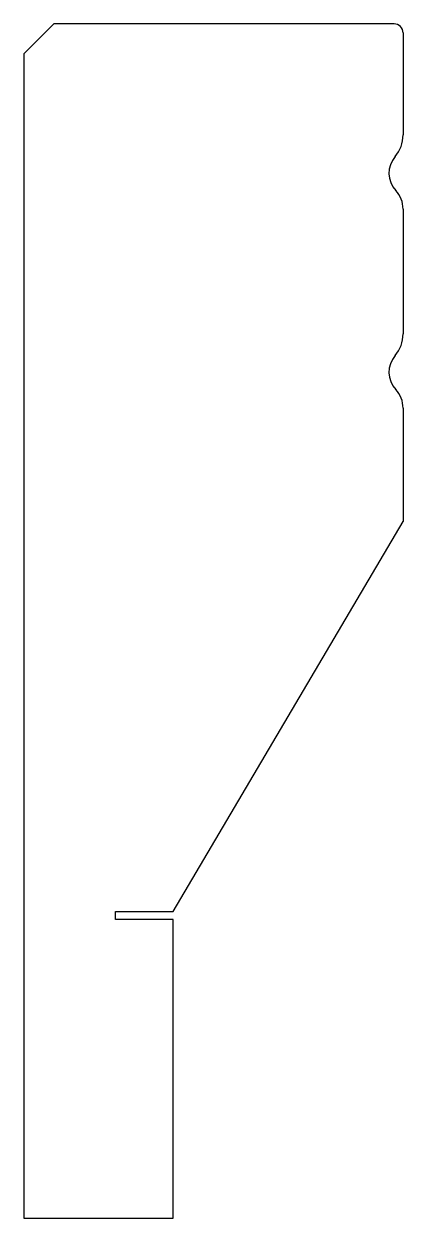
# Model space of a CAD drawing. Header units: inches. Extents: x -347 to 34, y -1186 to 14.
import ezdxf

# ---------------------------------------------------------------- set-up
doc = ezdxf.new("R2010")
doc.units = ezdxf.units.IN
doc.header["$MEASUREMENT"] = 0

msp = doc.modelspace()

# ---------------------------------------------------------------- linework, layer by layer
for p, q in [((-317.5, 14.2), (-347.5, -15.8)), ((24.5, 14.2), (-317.5, 14.2)), ((33.5, 5.2), (33.5, -97.4)), ((-347.5, -15.8), (-347.5, -1185.8)), ((33.5, -171.9), (33.5, -297.4)), ((33.5, -371.9), (33.5, -485.8)), ((-197.5, -877.8), (33.5, -485.8)), ((-255.5, -885.8), (-255.5, -877.8)), ((-255.5, -877.8), (-197.5, -877.8)), ((-197.5, -885.8), (-255.5, -885.8)), ((-197.5, -1185.8), (-197.5, -885.8)), ((-347.5, -1185.8), (-197.5, -1185.8))]:
    msp.add_line(p, q)
for centre, radius, start, end in [((24.5, 5.2), 9, 0, 90), ((0, -97.4), 33.5, 319.5143, 0), ((45, -135.8), 25.7, 139.5143, 222.8141), ((6, -171.9), 27.5, 360, 42.8141), ((0, -297.4), 33.5, 319.5143, 0), ((45, -335.8), 25.7, 139.5143, 222.8141), ((6, -371.9), 27.5, 360, 42.8141)]:
    msp.add_arc(centre, radius, start, end)

doc.saveas('drawing.dxf')
